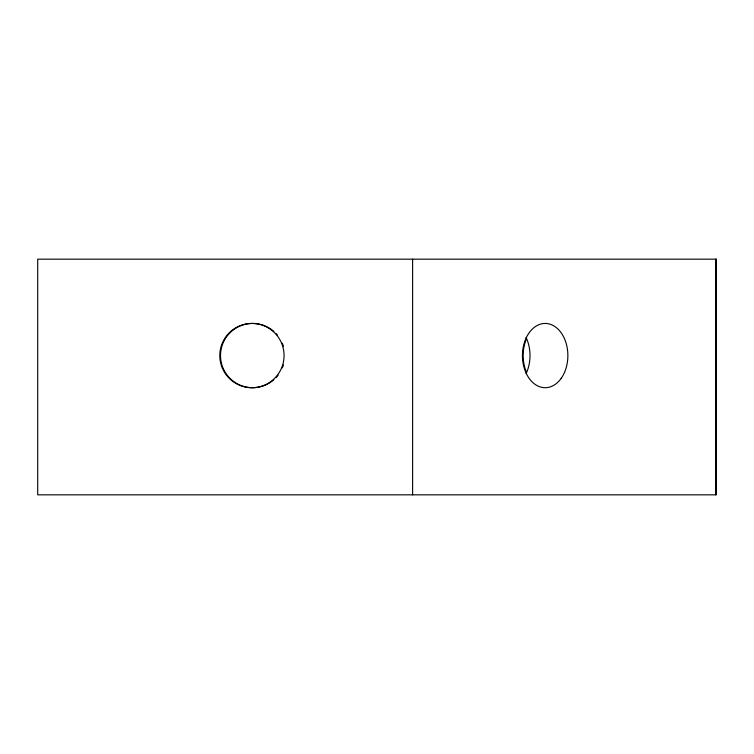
<?xml version="1.0" encoding="UTF-8"?>
<svg xmlns="http://www.w3.org/2000/svg" width="754" height="754" viewBox="0 0 754 754"><rect width="100%" height="100%" fill="white"/><g stroke="black" fill="none" stroke-linecap="round" stroke-linejoin="round"><path stroke-width="1.13" d="M715.574 259.169L715.574 494.831M412.608 259.169L412.608 494.831M283.41 364.898A32.139 32.139 0 0 1 282.345 367.877M278.151 375.143A32.139 32.139 0 0 1 276.105 377.547M273.853 379.733A32.139 32.139 0 0 1 268.726 383.409M267.811 383.918A32.139 32.139 0 0 1 220.517 355.577A32.139 32.139 0 0 1 267.811 327.236M268.726 327.745A32.139 32.139 0 0 1 273.853 331.421M276.105 333.607A32.139 32.139 0 0 1 277.491 335.191M282.345 343.277A32.139 32.139 0 0 1 283.41 346.256M526.198 371.647A32.139 22.724 90 0 1 526.198 339.507M526.066 337.481A32.139 22.724 -90 0 1 526.066 373.673M716.3 259.169L37.7 259.169L37.7 494.831L716.3 494.831L716.3 259.169M235.861 383.409A32.139 32.139 0 0 0 284.07 355.577A32.139 32.139 0 0 0 235.861 327.745A32.139 32.139 0 0 0 235.861 383.409M561.221 378.301A32.139 22.724 -90 0 0 551.033 324.54A32.139 22.724 -90 0 0 523.21 363.89A32.139 22.724 -90 0 0 561.221 378.301"/></g></svg>
